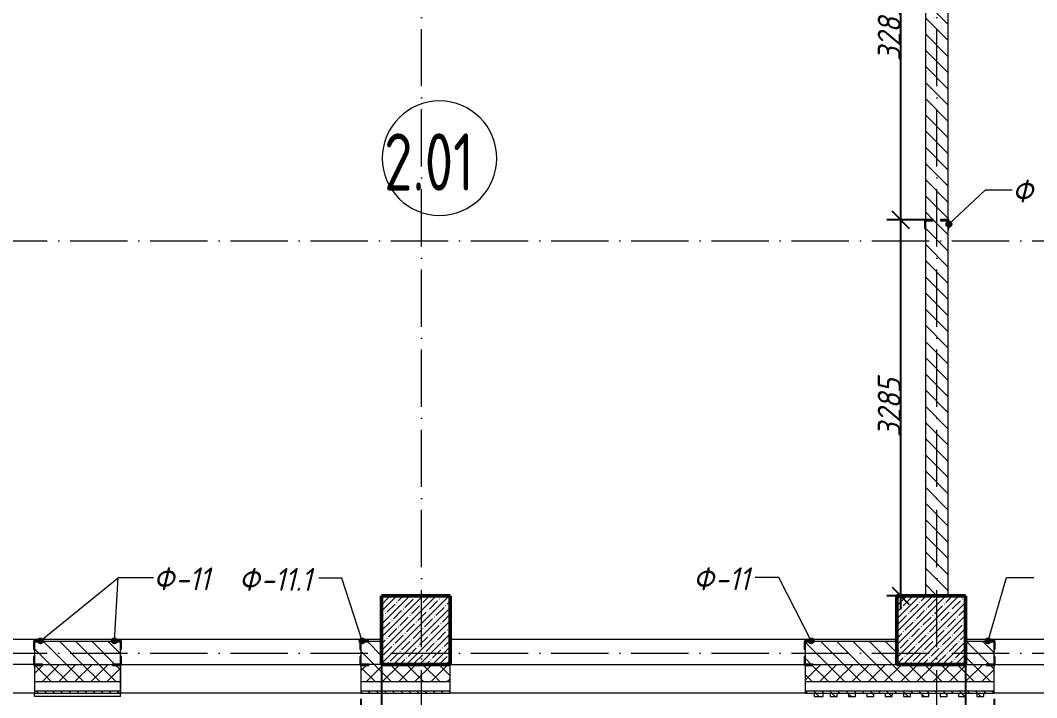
# Model space of a CAD drawing. Header units: millimetres. Extents: x -6064 to 178764, y -5836 to 29924.
# Drawn here: x 4506 to 13382, y -390 to 5527 of the extents above; entities that cross this region are included whole.
import ezdxf

# ---------------------------------------------------------------- set-up
doc = ezdxf.new("R2010")
doc.units = ezdxf.units.MM
doc.linetypes.add('50_200_ШТРИХ_1Т_ш5_п1_п1_', pattern=[700, 500, -100, 0, -100])
doc.layers.add('A-ANNO-DIMS', color=7, linetype='Continuous')
for name, color, linetype, lineweight in [('A-AREA-IDEN', 7, 'Continuous', 9), ('A-GENM-1', 7, 'Continuous', 25), ('A-GENM-IDEN', 7, 'Continuous', 9), ('A-WALL-4', 7, 'Continuous', 9), ('A-WALL-FNSH-1', 7, 'Continuous', 9), ('A-WALL-PATT-1', 7, 'Continuous', 5), ('I-WALL', 7, 'Continuous', 5), ('S-COLS', 7, 'Continuous', 9), ('S-COLS-1', 7, 'Continuous', 5), ('S-COLS-2', 7, 'Continuous', 50), ('Оси-1', 7, '50_200_ШТРИХ_1Т_ш5_п1_п1_', 9)]:
    doc.layers.add(name, color=color, linetype=linetype, lineweight=lineweight)
for name, color, linetype, lineweight, true_color in [('A-WALL-1', 7, 'Continuous', 13, 0xce0000), ('A-WALL-FNSH-2', 7, 'Continuous', 13, 0xce0000), ('A-WALL-PATT-2', 7, 'Continuous', 5, 0xce0000)]:
    doc.layers.add(name, color=color, linetype=linetype, lineweight=lineweight, true_color=true_color)
doc.styles.add('ISOCPEUR_I_2', font='isocpeui.ttf', dxfattribs={"width": 0.9, "height": 200})
doc.styles.add('СПДС', font='ГОСТ тип А.ttf', dxfattribs={"width": 0.9})
doc.dimstyles.new('ISO-2_0_0_9К_СРЕДНИЙ', dxfattribs={"dimscale": 304.8, "dimtxt": 199.196235, "dimasz": 0.492126, "dimexe": 0.393701, "dimexo": 0, "dimgap": 0, "dimtad": 1, "dimdec": 0, "dimzin": 0, "dimdsep": 46, "dimtxsty": 'ISOCPEUR_I_2', "dimblk1": 'OBLIQUE', "dimblk2": 'OBLIQUE', "dimsah": 1, "dimcen": 0.09, "dimdle": 0.393701, "dimazin": 0, "dimtfac": 1, "dimtdec": 4, "dimtix": 1, "dimtmove": 1, "dimatfit": 3, "dimfxl": 1, "dimtvp": 1, "dimtolj": 1, "dimtzin": 0, "dimarcsym": 2})
doc.dimstyles.new('ISO-2_0_0_9К_СРЕДНИЙ_2', dxfattribs={"dimscale": 304.8, "dimtxt": 199.196235, "dimasz": 0.492126, "dimexe": 0.393701, "dimexo": 0, "dimgap": 0, "dimtad": 1, "dimdec": 0, "dimzin": 0, "dimdsep": 46, "dimtxsty": 'ISOCPEUR_I_2', "dimblk1": 'OBLIQUE', "dimblk2": 'OBLIQUE', "dimsah": 1, "dimcen": 0.09, "dimdle": 0.393701, "dimazin": 0, "dimtfac": 1, "dimtdec": 4, "dimtix": 1, "dimtmove": 0, "dimatfit": 3, "dimfxl": 1, "dimtvp": 1, "dimtolj": 1, "dimtzin": 0, "dimarcsym": 2})
pattern_1 = [(135, (0, 0), (-35.35534, -35.35534), [])]
pattern_2 = [(45, (0, 0), (-70.71068, 70.71068), []), (135, (0, 0), (-70.71068, -70.71068), [])]
pattern_3 = [(135, (0, 0), (-70.7107, -70.7107), [])]

# ---------------------------------------------------------------- blocks, each defined once
blk = doc.blocks.new('Колонна_Несущая_Прямоугольное сечение - 600х600-V39-АР1_1_Кладочный план 2 этажа')
at = {"layer": 'S-COLS-1'}
h = blk.add_hatch(dxfattribs=at)
h.set_pattern_fill('FP_55', color=256, style=0, pattern_type=2)
h.set_pattern_definition([(45, (-7960, -200), (-57.0246, 57.0246), []), (45, (-7902.975, -200), (-57.0246, 57.0246), [100.806, -20.161, 3.353, -16.808])])
h.paths.add_polyline_path([(-300, -300), (300, -300), (300, 300), (-300, 300), (-300, -89.1)], flags=0)
at = {"layer": 'S-COLS-2'}
for p, q in [((300, 300), (-300, 300)), ((-300, 300), (-300, -300)), ((300, -300), (300, 300)), ((-300, -300), (300, -300))]:
    blk.add_line(p, q, dxfattribs=at)
blk = doc.blocks.new('Фахверк_СКБ_Уголок - Ф-11_200х2500 h-28441216-АР1_1_Кладочный план 2 этажа')
at = {"layer": 'A-GENM-1'}
for p, q in [((200, 156), (125, 156)), ((125, 156), (125, 81)), ((131, 81), (131, 150)), ((131, 150), (200, 150)), ((200, 150), (200, 156)), ((125, 81), (131, 81)), ((131, 19), (125, 19)), ((125, 19), (125, -56)), ((131, -50), (131, 19)), ((125, -56), (200, -56)), ((200, -50), (131, -50)), ((200, -56), (200, -50))]:
    blk.add_line(p, q, dxfattribs=at)
blk = doc.blocks.new('Фахверк_СКБ_Уголок - Ф-11_1_200х2500h_крепления в одну сторону-28441424-АР1_1_Кладочный план 2 этажа')
at = {"layer": 'A-GENM-1'}
for p, q in [((200, 156), (125, 156)), ((125, 156), (125, 81)), ((131, 81), (131, 150)), ((131, 150), (200, 150)), ((200, 150), (200, 156)), ((125, 81), (131, 81)), ((131, 19), (125, 19)), ((125, 19), (125, -56)), ((131, -50), (131, 19)), ((125, -56), (200, -56)), ((200, -50), (131, -50)), ((200, -56), (200, -50))]:
    blk.add_line(p, q, dxfattribs=at)
blk = doc.blocks.new('Фахверк_СКБ_Уголок - Ф-18_200х3550 h-29129020-АР1_1_Кладочный план 2 этажа')
at = {"layer": 'A-GENM-1'}
for p, q in [((200, 156), (125, 156)), ((125, 156), (125, 81)), ((131, 81), (131, 150)), ((131, 150), (200, 150)), ((200, 150), (200, 156)), ((125, 81), (131, 81)), ((131, 19), (125, 19)), ((125, 19), (125, -56)), ((131, -50), (131, 19)), ((125, -56), (200, -56)), ((200, -50), (131, -50)), ((200, -56), (200, -50))]:
    blk.add_line(p, q, dxfattribs=at)
blk = doc.blocks.new('_Oblique')
at = {"color": 0, "linetype": 'ByBlock', "lineweight": -2}
blk.add_line((-0.5, -0.5), (0.5, 0.5), dxfattribs=at)
blk = doc.blocks.new('DIMBLOCK71-АР1_1_Кладочный план 2 этажа')
at = {"layer": 'A-ANNO-DIMS', "color": 0, "lineweight": -2, "transparency": 16777216}
for p, q in [((12760, -100), (12760, -1470)), ((13010, -400), (13010, -1470)), ((12640, -1350), (13130, -1350)), ((12885, -1350), (13231.5, -1660.2)), ((13231.5, -1660.2), (13613.8, -1660.2))]:
    blk.add_line(p, q, dxfattribs=at)
at = {"layer": 'Defpoints', "color": 0, "transparency": 16777216}
for p in [(12760, -100), (13010, -400), (13010, -1350)]:
    blk.add_point(p, dxfattribs=at)
at = {"layer": 'A-ANNO-DIMS', "color": 0, "lineweight": -2, "transparency": 16777216, "xscale": 150, "yscale": 150, "zscale": 150, "rotation": 180}
blk.add_blockref('_Oblique', (12760, -1350), dxfattribs=at)
at = {"layer": 'A-ANNO-DIMS', "color": 0, "lineweight": -2, "transparency": 16777216, "xscale": 150, "yscale": 150, "zscale": 150}
blk.add_blockref('_Oblique', (13010, -1350), dxfattribs=at)
at = {"layer": 'A-ANNO-DIMS', "color": 0, "transparency": 16777216, "insert": (13231.5, -1393.5), "char_height": 200, "width": 455.087, "attachment_point": 1, "line_spacing_factor": 1.149209, "style": 'ISOCPEUR_I_2'}
blk.add_mtext('\\A1;250', dxfattribs=at)
blk = doc.blocks.new('DIMBLOCK75-АР1_1_Кладочный план 2 этажа')
at = {"layer": 'A-ANNO-DIMS', "color": 0, "lineweight": -2, "transparency": 16777216}
for p, q in [((7660, -100), (7660, -1470)), ((7480, -400), (7480, -1470)), ((7570, -1350), (7287.8, -1660.2)), ((7360, -1350), (7780, -1350)), ((7287.8, -1660.2), (6976.1, -1660.2))]:
    blk.add_line(p, q, dxfattribs=at)
at = {"layer": 'Defpoints', "color": 0, "transparency": 16777216}
for p in [(7660, -100), (7480, -400), (7660, -1350)]:
    blk.add_point(p, dxfattribs=at)
at = {"layer": 'A-ANNO-DIMS', "color": 0, "lineweight": -2, "transparency": 16777216, "xscale": 150, "yscale": 150, "zscale": 150, "rotation": 180}
blk.add_blockref('_Oblique', (7480, -1350), dxfattribs=at)
at = {"layer": 'A-ANNO-DIMS', "color": 0, "lineweight": -2, "transparency": 16777216, "xscale": 150, "yscale": 150, "zscale": 150}
blk.add_blockref('_Oblique', (7660, -1350), dxfattribs=at)
at = {"layer": 'A-ANNO-DIMS', "color": 0, "transparency": 16777216, "insert": (6878.7, -1393.5), "char_height": 200, "width": 409.118, "attachment_point": 1, "line_spacing_factor": 1.149209, "style": 'ISOCPEUR_I_2'}
blk.add_mtext('\\A1;180', dxfattribs=at)
blk = doc.blocks.new('DIMBLOCK580-АР1_1_Кладочный план 2 этажа')
at = {"layer": 'A-ANNO-DIMS', "color": 0, "lineweight": -2, "transparency": 16777216}
for p, q in [((12194.1, 7190), (12194.1, 3665)), ((12300.2, 7070), (12074.1, 7070)), ((12404, 3785), (12074.1, 3785))]:
    blk.add_line(p, q, dxfattribs=at)
at = {"layer": 'Defpoints', "color": 0, "transparency": 16777216}
for p in [(12300.2, 7070), (12194.1, 3785), (12404, 3785)]:
    blk.add_point(p, dxfattribs=at)
at = {"layer": 'A-ANNO-DIMS', "color": 0, "lineweight": -2, "transparency": 16777216, "xscale": 150, "yscale": 150, "zscale": 150}
for p, rotation in [((12194.1, 7070), 90), ((12194.1, 3785), 270)]:
    blk.add_blockref('_Oblique', p, dxfattribs=dict(at, rotation=rotation))
at = {"layer": 'A-ANNO-DIMS', "color": 0, "transparency": 16777216, "insert": (12094.1, 5427.5), "char_height": 200, "width": 606.782, "attachment_point": 5, "rotation": 90, "style": 'ISOCPEUR_I_2'}
blk.add_mtext('\\A1;3285', dxfattribs=at)
blk = doc.blocks.new('DIMBLOCK581-АР1_1_Кладочный план 2 этажа')
at = {"layer": 'A-ANNO-DIMS', "color": 0, "lineweight": -2, "transparency": 16777216}
for p, q in [((12194.1, 3905), (12194.1, 380)), ((12404, 3785), (12074.1, 3785)), ((12300.2, 500), (12074.1, 500))]:
    blk.add_line(p, q, dxfattribs=at)
at = {"layer": 'Defpoints', "color": 0, "transparency": 16777216}
for p in [(12404, 3785), (12194.1, 500), (12300.2, 500)]:
    blk.add_point(p, dxfattribs=at)
at = {"layer": 'A-ANNO-DIMS', "color": 0, "lineweight": -2, "transparency": 16777216, "xscale": 150, "yscale": 150, "zscale": 150}
for p, rotation in [((12194.1, 3785), 90), ((12194.1, 500), 270)]:
    blk.add_blockref('_Oblique', p, dxfattribs=dict(at, rotation=rotation))
at = {"layer": 'A-ANNO-DIMS', "color": 0, "transparency": 16777216, "insert": (12094.1, 2142.5), "char_height": 200, "width": 606.782, "attachment_point": 5, "rotation": 90, "style": 'ISOCPEUR_I_2'}
blk.add_mtext('\\A1;3285', dxfattribs=at)
blk = doc.blocks.new('Марка_Помещения - Номер-25198446-Объем проектирования 2 этажа')
at = {"layer": 'A-AREA-IDEN'}
for start, end in [(360, 180), (180, 360)]:
    blk.add_arc((0, 0), 2.5, start, end, dxfattribs=at)

msp = doc.modelspace()

# ---------------------------------------------------------------- hatches: boundary and pattern name
at = {"layer": 'A-GENM-IDEN'}
h = msp.add_hatch(color=256, dxfattribs=at)
edge = h.paths.add_edge_path(flags=0)
edge.add_arc((12616, 3747.5), 25, 0, 360)
h = msp.add_hatch(color=256, dxfattribs=at)
edge = h.paths.add_edge_path(flags=0)
edge.add_arc((4682.3, 106), 25, 0, 360)
h = msp.add_hatch(color=256, dxfattribs=at)
edge = h.paths.add_edge_path(flags=0)
edge.add_arc((5327.7, 106), 25, 0, 360)
h = msp.add_hatch(color=256, dxfattribs=at)
edge = h.paths.add_edge_path(flags=0)
edge.add_arc((7490.7, 106), 25, 0, 360)
h = msp.add_hatch(color=256, dxfattribs=at)
edge = h.paths.add_edge_path(flags=0)
edge.add_arc((11412.3, 106), 25, 0, 360)
h = msp.add_hatch(color=256, dxfattribs=at)
edge = h.paths.add_edge_path(flags=0)
edge.add_arc((12957.7, 106), 25, 0, 360)
at = {"layer": 'A-WALL-PATT-1'}
h = msp.add_hatch(dxfattribs=at)
h.set_pattern_fill('FP_11', color=256, style=0, pattern_type=2)
h.set_pattern_definition(pattern_2)
h.paths.add_polyline_path([(71560, -250), (75700, -250), (75700, -100), (71560, -100)], flags=0)
h.paths.add_polyline_path([(68852.3, -250), (70660, -250), (70660, -100), (67060, -100), (67060, -250)], flags=0)
h.paths.add_polyline_path([(56410, -250), (57160, -250), (57159.5, -106), (57091, -106), (57091, -100), (56410, -100)], flags=0)
h.paths.add_polyline_path([(60910, -250), (62060, -250), (62059.5, -106), (61991, -106), (61991, -100), (60910, -100), (60910, -106)], flags=0)
h.paths.add_polyline_path([(53297, -250), (53310, -250), (53309.5, -106), (53241, -106), (53241, -100), (51910, -100), (51910, -250), (53241, -250)], flags=0)
h.paths.add_polyline_path([(24830, -250), (26409.7, -250), (26409.2, -106), (26340.7, -106), (26340.7, -100), (24899, -100), (24899, -106), (24830, -106)], flags=0)
h.paths.add_polyline_path([(34839, -250), (35890, -250), (35889.5, -106), (35821, -106), (35821, -100), (34839, -100), (34839, -106), (34770, -106), (34770, -250)], flags=0)
h.paths.add_polyline_path([(43660, -250), (43659.5, -106), (43591, -106), (43591, -100), (42729, -100), (42729, -106), (42660, -106), (42660, -250), (42729, -250)], flags=0)
h.paths.add_polyline_path([(22661, -250), (22730, -250), (22729.5, -106), (22661, -106), (22661, -100), (21679, -100), (21679, -106), (21610, -106), (21610, -250)], flags=0)
h.paths.add_polyline_path([(17260, -250), (17260, -100), (16179, -100), (16179, -106), (16110, -106), (16110, -250), (16755.3, -250)], flags=0)
h.paths.add_polyline_path([(3730, -250), (3730, -100), (-260, -100), (-260, -250)], flags=0)
h.paths.add_polyline_path([(8260, -250), (8260, -100), (7549, -100), (7549, -106), (7480, -106), (7480, -250), (7660, -250)], flags=0)
h = msp.add_hatch(dxfattribs=at)
h.set_pattern_fill('FP_11', color=256, style=0, pattern_type=2)
h.set_pattern_definition(pattern_2)
h.paths.add_polyline_path([(58810, -250), (58809.5, -106), (58741, -106), (58741, -100), (58129, -100), (58129, -106), (58060, -106), (58060, -250), (58126.5, -250)], flags=0)
h.paths.add_polyline_path([(65787.8, -250), (66160, -250), (66160, -100), (65229, -100), (65229, -106), (65160, -106), (65160, -250)], flags=0)
h.paths.add_polyline_path([(33801, -250), (33870, -250), (33870, -106), (33801, -106), (33801, -100), (33010, -100), (33010, -250), (33610.2, -250)], flags=0)
h.paths.add_polyline_path([(44560, -250), (45310, -250), (45309.5, -106), (45241, -106), (45241, -100), (44629, -100), (44629, -106), (44560, -106)], flags=0)
h.paths.add_polyline_path([(18741, -250), (18810, -250), (18809.5, -106), (18741, -106), (18741, -100), (18229, -100), (18229, -106), (18160, -106), (18160, -250), (18229, -250)], flags=0)
h.paths.add_polyline_path([(5380, -250), (5379.5, -106), (5311, -106), (5311, -100), (4699, -100), (4699, -106), (4630, -106), (4630, -250), (5311, -250)], flags=0)
h = msp.add_hatch(dxfattribs=at)
h.set_pattern_fill('FP_11', color=256, style=0, pattern_type=2)
h.set_pattern_definition(pattern_2)
h.paths.add_polyline_path([(38207, -250), (39560, -250), (39559.5, -106), (39491, -106), (39491, -100), (37990, -100), (37990, -250)], flags=0)
h.paths.add_polyline_path([(48810, -250), (48809.5, -106), (48741, -106), (48741, -100), (47410, -100), (47410, -250), (48741, -250)], flags=0)
h.paths.add_polyline_path([(30910, -250), (30909.5, -106), (30841, -106), (30841, -100), (29210, -100), (29210, -250), (30897, -250)], flags=0)
h.paths.add_polyline_path([(11360, -250), (13010, -250), (13009.5, -106), (12941, -106), (12941, -100), (11429, -100), (11429, -106), (11360, -106)], flags=0)
h = msp.add_hatch(dxfattribs=at)
h.set_pattern_fill('FP_23', color=256, style=0, pattern_type=2)
h.set_pattern_definition(pattern_1)
h.paths.add_polyline_path([(75850, -350), (75930, -350), (75930, -330), (71560, -330), (71560, -350), (75700, -350)], flags=0)
h.paths.add_polyline_path([(70660, -350), (70660, -330), (67060, -330), (67060, -350), (68852.3, -350)], flags=0)
h.paths.add_polyline_path([(62060, -350), (62060, -330), (60910, -330), (60910, -350)], flags=0)
h.paths.add_polyline_path([(56594.2, -350), (57160, -350), (57160, -330), (56410, -330), (56410, -350)], flags=0)
h.paths.add_polyline_path([(51910, -350), (53310, -350), (53310, -330), (51910, -330)], flags=0)
h.paths.add_polyline_path([(34770, -350), (35890, -350), (35890, -330), (34770, -330)], flags=0)
h.paths.add_polyline_path([(42660, -350), (43660, -350), (43660, -330), (42660, -330)], flags=0)
h.paths.add_polyline_path([(26409.7, -350), (26409.7, -330), (24830, -330), (24830, -350)], flags=0)
h.paths.add_polyline_path([(16755.3, -350), (17260, -350), (17260, -330), (16110, -330), (16110, -350)], flags=0)
h.paths.add_polyline_path([(7480, -350), (8260, -350), (8260, -330), (7480, -330)], flags=0)
h.paths.add_polyline_path([(22730, -350), (22730, -330), (21610, -330), (21610, -350)], flags=0)
h.paths.add_polyline_path([(3730, -350), (3730, -330), (-360, -330), (-360, -350)], flags=0)
h = msp.add_hatch(dxfattribs=at)
h.set_pattern_fill('FP_23', color=256, style=0, pattern_type=2)
h.set_pattern_definition(pattern_1)
h.paths.add_polyline_path([(65787.8, -350), (66160, -350), (66160, -330), (65160, -330), (65160, -350)], flags=0)
h.paths.add_polyline_path([(58126.5, -350), (58810, -350), (58810, -330), (58060, -330), (58060, -350)], flags=0)
h.paths.add_polyline_path([(45310, -350), (45310, -330), (44560, -330), (44560, -350)], flags=0)
h.paths.add_polyline_path([(33870, -350), (33870, -330), (33010, -330), (33010, -350), (33610.2, -350)], flags=0)
h.paths.add_polyline_path([(4630, -350), (5380, -350), (5380, -330), (4630, -330)], flags=0)
h.paths.add_polyline_path([(18810, -350), (18810, -330), (18160, -330), (18160, -350)], flags=0)
h = msp.add_hatch(dxfattribs=at)
h.set_pattern_fill('FP_23', color=256, style=0, pattern_type=2)
h.set_pattern_definition(pattern_1)
h.paths.add_polyline_path([(48810, -350), (48810, -330), (47410, -330), (47410, -350)], flags=0)
h.paths.add_polyline_path([(38207, -350), (39560, -350), (39560, -330), (37990, -330), (37990, -350)], flags=0)
h.paths.add_polyline_path([(29210, -350), (30910, -350), (30910, -330), (29210, -330)], flags=0)
h.paths.add_polyline_path([(13010, -350), (13010, -330), (11360, -330), (11360, -350), (12158.5, -350)], flags=0)
h = msp.add_hatch(dxfattribs=at)
h.set_pattern_fill('FP_23', color=256, style=0, pattern_type=2)
h.set_pattern_definition(pattern_1)
h.paths.add_polyline_path([(11440, -380), (11517.5, -380), (11517.5, -350), (11440, -350)], flags=0)
h = msp.add_hatch(dxfattribs=at)
h.set_pattern_fill('FP_23', color=256, style=0, pattern_type=2)
h.set_pattern_definition(pattern_1)
h.paths.add_polyline_path([(11640, -380), (11640, -350), (11580, -350), (11580, -380)], flags=0)
h = msp.add_hatch(dxfattribs=at)
h.set_pattern_fill('FP_23', color=256, style=0, pattern_type=2)
h.set_pattern_definition(pattern_1)
h.paths.add_polyline_path([(11800, -380), (11800, -350), (11740, -350), (11740, -380)], flags=0)
h = msp.add_hatch(dxfattribs=at)
h.set_pattern_fill('FP_23', color=256, style=0, pattern_type=2)
h.set_pattern_definition(pattern_1)
h.paths.add_polyline_path([(11960, -380), (11960, -350), (11900, -350), (11900, -380)], flags=0)
h = msp.add_hatch(dxfattribs=at)
h.set_pattern_fill('FP_23', color=256, style=0, pattern_type=2)
h.set_pattern_definition(pattern_1)
h.paths.add_polyline_path([(12120, -380), (12120, -350), (12060, -350), (12060, -380)], flags=0)
h = msp.add_hatch(dxfattribs=at)
h.set_pattern_fill('FP_23', color=256, style=0, pattern_type=2)
h.set_pattern_definition(pattern_1)
h.paths.add_polyline_path([(12280, -380), (12280, -350), (12220, -350), (12220, -380)], flags=0)
h = msp.add_hatch(dxfattribs=at)
h.set_pattern_fill('FP_23', color=256, style=0, pattern_type=2)
h.set_pattern_definition(pattern_1)
h.paths.add_polyline_path([(12440, -380), (12440, -350), (12380, -350), (12380, -380)], flags=0)
h = msp.add_hatch(dxfattribs=at)
h.set_pattern_fill('FP_23', color=256, style=0, pattern_type=2)
h.set_pattern_definition(pattern_1)
h.paths.add_polyline_path([(12600, -380), (12600, -350), (12540, -350), (12540, -380)], flags=0)
h = msp.add_hatch(dxfattribs=at)
h.set_pattern_fill('FP_23', color=256, style=0, pattern_type=2)
h.set_pattern_definition(pattern_1)
h.paths.add_polyline_path([(12760, -380), (12760, -350), (12700, -350), (12700, -380)], flags=0)
h = msp.add_hatch(dxfattribs=at)
h.set_pattern_fill('FP_23', color=256, style=0, pattern_type=2)
h.set_pattern_definition(pattern_1)
h.paths.add_polyline_path([(12920, -380), (12920, -350), (12860, -350), (12860, -380)], flags=0)
at = {"layer": 'A-WALL-PATT-2'}
h = msp.add_hatch(dxfattribs=at)
h.set_pattern_fill('FP_22', color=256, style=0, pattern_type=2)
h.set_pattern_definition(pattern_3)
h.paths.add_polyline_path([(12479, 500), (12610, 500), (12610, 3779), (12541, 3779), (12541, 3785), (12610, 3785), (12610, 7300), (12410, 7300), (12410, 3785), (12479, 3785), (12479, 3779), (12410, 3779), (12410, 500)], flags=0)
h = msp.add_hatch(dxfattribs=at)
h.set_pattern_fill('FP_22', color=256, style=0, pattern_type=2)
h.set_pattern_definition(pattern_3)
h.paths.add_polyline_path([(12158.5, -100), (12160, -100), (12160, 100), (11360, 100), (11360, -100), (11429, -100)], flags=0)
h.paths.add_polyline_path([(4630, -100), (5380, -100), (5380, 100), (4630, 100), (4630, -31)], flags=0)
h.paths.add_polyline_path([(7480, -100), (7660, -100), (7660, 100), (7480, 100), (7480, -31)], flags=0)
h = msp.add_hatch(dxfattribs=at)
h.set_pattern_fill('FP_22', color=256, style=0, pattern_type=2)
h.set_pattern_definition(pattern_3)
h.paths.add_polyline_path([(16110, -100), (16660, -100), (16660, 100), (16110, 100), (16110, -31)], flags=0)
h.paths.add_polyline_path([(12760, -100), (13010, -100), (13010, 100), (12760, 100)], flags=0)
at = {"layer": 'S-COLS-1'}
h = msp.add_hatch(dxfattribs=at)
h.set_pattern_fill('FP_7', color=256, style=0, pattern_type=2)
h.set_pattern_definition([(45, (0, 0), (-57.02463, 57.02463), []), (45, (57.025, 0), (-57.02463, 57.02463), [100.806, -20.161, 3.353, -16.808])])
h.paths.add_polyline_path([(12160, -100), (12760, -100), (12760, 500), (12160, 500), (12160, 110.9)], flags=0)

# ---------------------------------------------------------------- linework, layer by layer
at = {"layer": 'A-GENM-IDEN'}
for p, q in [((12616, 3747.5), (12935.6, 4047.5)), ((12935.6, 4047.5), (13168.3, 4047.5)), ((4682.3, 106), (5364.1, 660.7)), ((5327.7, 106), (5362.1, 660.7)), ((5362.1, 660.7), (5668.8, 660.7)), ((5364.1, 660.7), (5668.8, 660.7)), ((7315.2, 655), (7112.1, 655)), ((7490.7, 106), (7315.2, 655)), ((11129.1, 660.7), (10924.3, 660.7)), ((11412.3, 106), (11129.1, 660.7)), ((12957.7, 106), (13118.2, 660.7)), ((13118.2, 660.7), (13356.1, 660.7))]:
    msp.add_line(p, q, dxfattribs=at)
for centre in [(12616, 3747.5), (4682.3, 106), (5327.7, 106), (7490.7, 106), (11412.3, 106), (12957.7, 106)]:
    msp.add_circle(centre, 25, dxfattribs=at)
at = {"layer": 'A-WALL-1'}
for p, q in [((5311, 100), (4699, 100)), ((7660, 100), (7549, 100)), ((12160, 100), (11429, 100)), ((12160, -100), (12160, 100)), ((12941, 100), (12760, 100)), ((12760, 100), (12760, -100)), ((4630, 31), (4630, -31)), ((5380, -31), (5380, 31)), ((7480, 31), (7480, -31)), ((11360, 31), (11360, -31)), ((13010, -31), (13010, 31)), ((4699, -100), (5311, -100)), ((11429, -100), (12160, -100)), ((12760, -100), (12941, -100))]:
    msp.add_line(p, q, dxfattribs=at)
at = {"layer": 'A-WALL-4'}
for p, q in [((4624, -100), (3730, -100)), ((4630, -106), (4630, -330)), ((5380, -106), (5380, -350)), ((5380, -330), (5380, -106)), ((5386, -100), (7474, -100)), ((7480, -106), (7480, -330)), ((7660, -100), (7549, -100)), ((8260, -330), (8260, -100)), ((8260, -100), (11354, -100)), ((11360, -106), (11360, -330)), ((12760, -100), (12160, -100)), ((13010, -330), (13010, -106)), ((13016, -100), (16104, -100)), ((4630, -250), (5380, -250)), ((7480, -250), (8260, -250)), ((11360, -250), (13010, -250)), ((4630, -350), (3730, -350)), ((4630, -330), (5380, -330)), ((7480, -350), (5380, -350)), ((7480, -330), (8260, -330)), ((11360, -350), (8260, -350)), ((11360, -330), (13010, -330)), ((16110, -350), (13010, -350))]:
    msp.add_line(p, q, dxfattribs=at)
at = {"layer": 'A-WALL-FNSH-1'}
for p, q in [((4630, -330), (4630, -350)), ((4630, -350), (5380, -350)), ((5380, -350), (5380, -330)), ((7480, -330), (7480, -350)), ((7480, -350), (8260, -350)), ((8260, -350), (8260, -330)), ((11360, -330), (11360, -350)), ((11360, -350), (13010, -350)), ((11440, -350), (11440, -380)), ((11517.5, -380), (11517.5, -350)), ((11580, -350), (11580, -380)), ((11640, -380), (11640, -350)), ((11740, -350), (11740, -380)), ((11800, -380), (11800, -350)), ((11900, -350), (11900, -380)), ((11960, -380), (11960, -350)), ((12060, -350), (12060, -380)), ((12120, -380), (12120, -350)), ((12220, -350), (12220, -380)), ((12280, -380), (12280, -350)), ((12380, -350), (12380, -380)), ((12440, -380), (12440, -350)), ((12540, -350), (12540, -380)), ((12600, -380), (12600, -350)), ((12700, -350), (12700, -380)), ((12760, -380), (12760, -350)), ((12860, -350), (12860, -380)), ((12920, -380), (12920, -350)), ((13010, -350), (13010, -330)), ((11440, -380), (11517.5, -380)), ((11580, -380), (11640, -380)), ((11740, -380), (11800, -380)), ((11900, -380), (11960, -380)), ((12060, -380), (12120, -380)), ((12220, -380), (12280, -380)), ((12380, -380), (12440, -380)), ((12540, -380), (12600, -380)), ((12700, -380), (12760, -380)), ((12860, -380), (12920, -380))]:
    msp.add_line(p, q, dxfattribs=at)
at = {"layer": 'A-WALL-FNSH-2'}
for p, q in [((12610, 3785), (12610, 7300)), ((12410, 7070), (12410, 3785)), ((12410, 3710), (12410, 500)), ((12610, 500), (12610, 3710)), ((12410, 500), (12610, 500))]:
    msp.add_line(p, q, dxfattribs=at)
at = {"layer": 'I-WALL'}
for p, q in [((3730, 120), (7660, 120)), ((8260, 120), (12160, 120)), ((12760, 120), (16660, 120)), ((4630, -380), (4630, -350)), ((5380, -380), (5380, -350)), ((5380, -380), (4630, -380))]:
    msp.add_line(p, q, dxfattribs=at)
at = {"layer": 'S-COLS-2'}
for p, q in [((12760, 500), (12160, 500)), ((12160, 500), (12160, -100)), ((12760, -100), (12760, 500)), ((12160, -100), (12760, -100))]:
    msp.add_line(p, q, dxfattribs=at)
at = {"layer": 'Оси-1'}
for p, q in [((8010, -4150), (8010, 28636.9)), ((12510, -4150), (12510, 28636.9)), ((-4160, 3600), (125951.6, 3600)), ((-4160, 0), (125951.6, 0))]:
    msp.add_line(p, q, dxfattribs=at)

# ---------------------------------------------------------------- block references
at = {"layer": 'A-AREA-IDEN', "xscale": 199.9999999999999, "yscale": 199.9999999999999, "zscale": 199.9999999999999}
msp.add_blockref('Марка_Помещения - Номер-25198446-Объем проектирования 2 этажа', (8167.2, 4322.9), dxfattribs=at)
at = {"layer": 'A-GENM-1'}
for name, p, rotation in [('Фахверк_СКБ_Уголок - Ф-18_200х3550 h-29129020-АР1_1_Кладочный план 2 этажа', (12460, 3910), 269.9999999999999), ('Фахверк_СКБ_Уголок - Ф-11_200х2500 h-28441216-АР1_1_Кладочный план 2 этажа', (5511, 50), 180), ('Фахверк_СКБ_Уголок - Ф-11_200х2500 h-28441216-АР1_1_Кладочный план 2 этажа', (13141, 50), 180)]:
    msp.add_blockref(name, p, dxfattribs=dict(at, rotation=rotation))
for name, p in [('Фахверк_СКБ_Уголок - Ф-11_200х2500 h-28441216-АР1_1_Кладочный план 2 этажа', (4499, -50)), ('Фахверк_СКБ_Уголок - Ф-11_1_200х2500h_крепления в одну сторону-28441424-АР1_1_Кладочный план 2 этажа', (7349, -50)), ('Фахверк_СКБ_Уголок - Ф-11_200х2500 h-28441216-АР1_1_Кладочный план 2 этажа', (11229, -50))]:
    msp.add_blockref(name, p, dxfattribs=at)
at = {"layer": 'S-COLS'}
msp.add_blockref('Колонна_Несущая_Прямоугольное сечение - 600х600-V39-АР1_1_Кладочный план 2 этажа', (7960, 200), dxfattribs=at)

# ---------------------------------------------------------------- texts
at = {"layer": 'A-AREA-IDEN', "insert": (7683.5, 4540), "char_height": 500, "width": 1212.151, "attachment_point": 1, "style": 'СПДС'}
msp.add_mtext('2.01', dxfattribs=at)
at = {"layer": 'A-GENM-IDEN', "char_height": 200, "attachment_point": 1, "style": 'ISOCPEUR_I_2'}
for s, insert, width in [('\\fISOCPEUR|b0|i1|c204|p34|;\\W.9;Ф', (13168.3, 4135.1), 230.886), ('\\fISOCPEUR|b0|i1|c204|p34|;\\W.9;Ф', (5668.8, 748.3), 230.886), ('\\fISOCPEUR|b0|i1|c204|p34|;\\W.9;Ф', (5668.8, 748.3), 230.886), ('-11', (5859.3, 748.3), 389.62), ('-11', (5859.3, 748.3), 389.62), ('\\fISOCPEUR|b0|i1|c204|p34|;\\W.9;Ф', (6415.1, 742.6), 230.886), ('-11.1', (6605.6, 742.6), 577.215), ('\\fISOCPEUR|b0|i1|c204|p34|;\\W.9;Ф', (10382.1, 748.3), 230.886), ('-11', (10572.6, 748.3), 389.62)]:
    msp.add_mtext(s, dxfattribs=dict(at, insert=insert, width=width))

# ---------------------------------------------------------------- dimensions: what is measured, and where the dimension line sits
at = {"layer": 'A-ANNO-DIMS'}
for base, p1, p2, picture, middle in [((12194.1, 3785), (12300.2, 7070), (12404, 3785), 'DIMBLOCK580-АР1_1_Кладочный план 2 этажа', (12094.1, 5427.5)), ((12194.1, 500), (12404, 3785), (12300.2, 500), 'DIMBLOCK581-АР1_1_Кладочный план 2 этажа', (12094.1, 2142.5))]:
    dim = msp.add_linear_dim(base=base, p1=p1, p2=p2, angle=90, dimstyle='ISO-2_0_0_9К_СРЕДНИЙ_2', override={"dimpost": '<>', "dimfxl": 3286.639163}, dxfattribs=at)
    dim.commit()
    dim.dimension.update_dxf_attribs({"geometry": picture, "text_midpoint": middle})
dim = msp.add_linear_dim(base=(7660, -1350), p1=(7480, -400), p2=(7660, -100), angle=0, dimstyle='ISO-2_0_0_9К_СРЕДНИЙ', override={"dimpost": '<>', "dimfxl": 349.857111}, dxfattribs=at)
dim.commit()
dim.dimension.update_dxf_attribs({"geometry": 'DIMBLOCK75-АР1_1_Кладочный план 2 этажа', "text_midpoint": (7287.8, -1660.2), "dimtype": 160})
dim = msp.add_linear_dim(base=(13010, -1350), p1=(12760, -100), p2=(13010, -400), dimstyle='ISO-2_0_0_9К_СРЕДНИЙ', override={"dimpost": '<>', "dimfxl": 390.512488}, dxfattribs=at)
dim.commit()
dim.dimension.update_dxf_attribs({"geometry": 'DIMBLOCK71-АР1_1_Кладочный план 2 этажа', "text_midpoint": (13231.5, -1660.2), "dimtype": 160})

doc.saveas('drawing.dxf')
